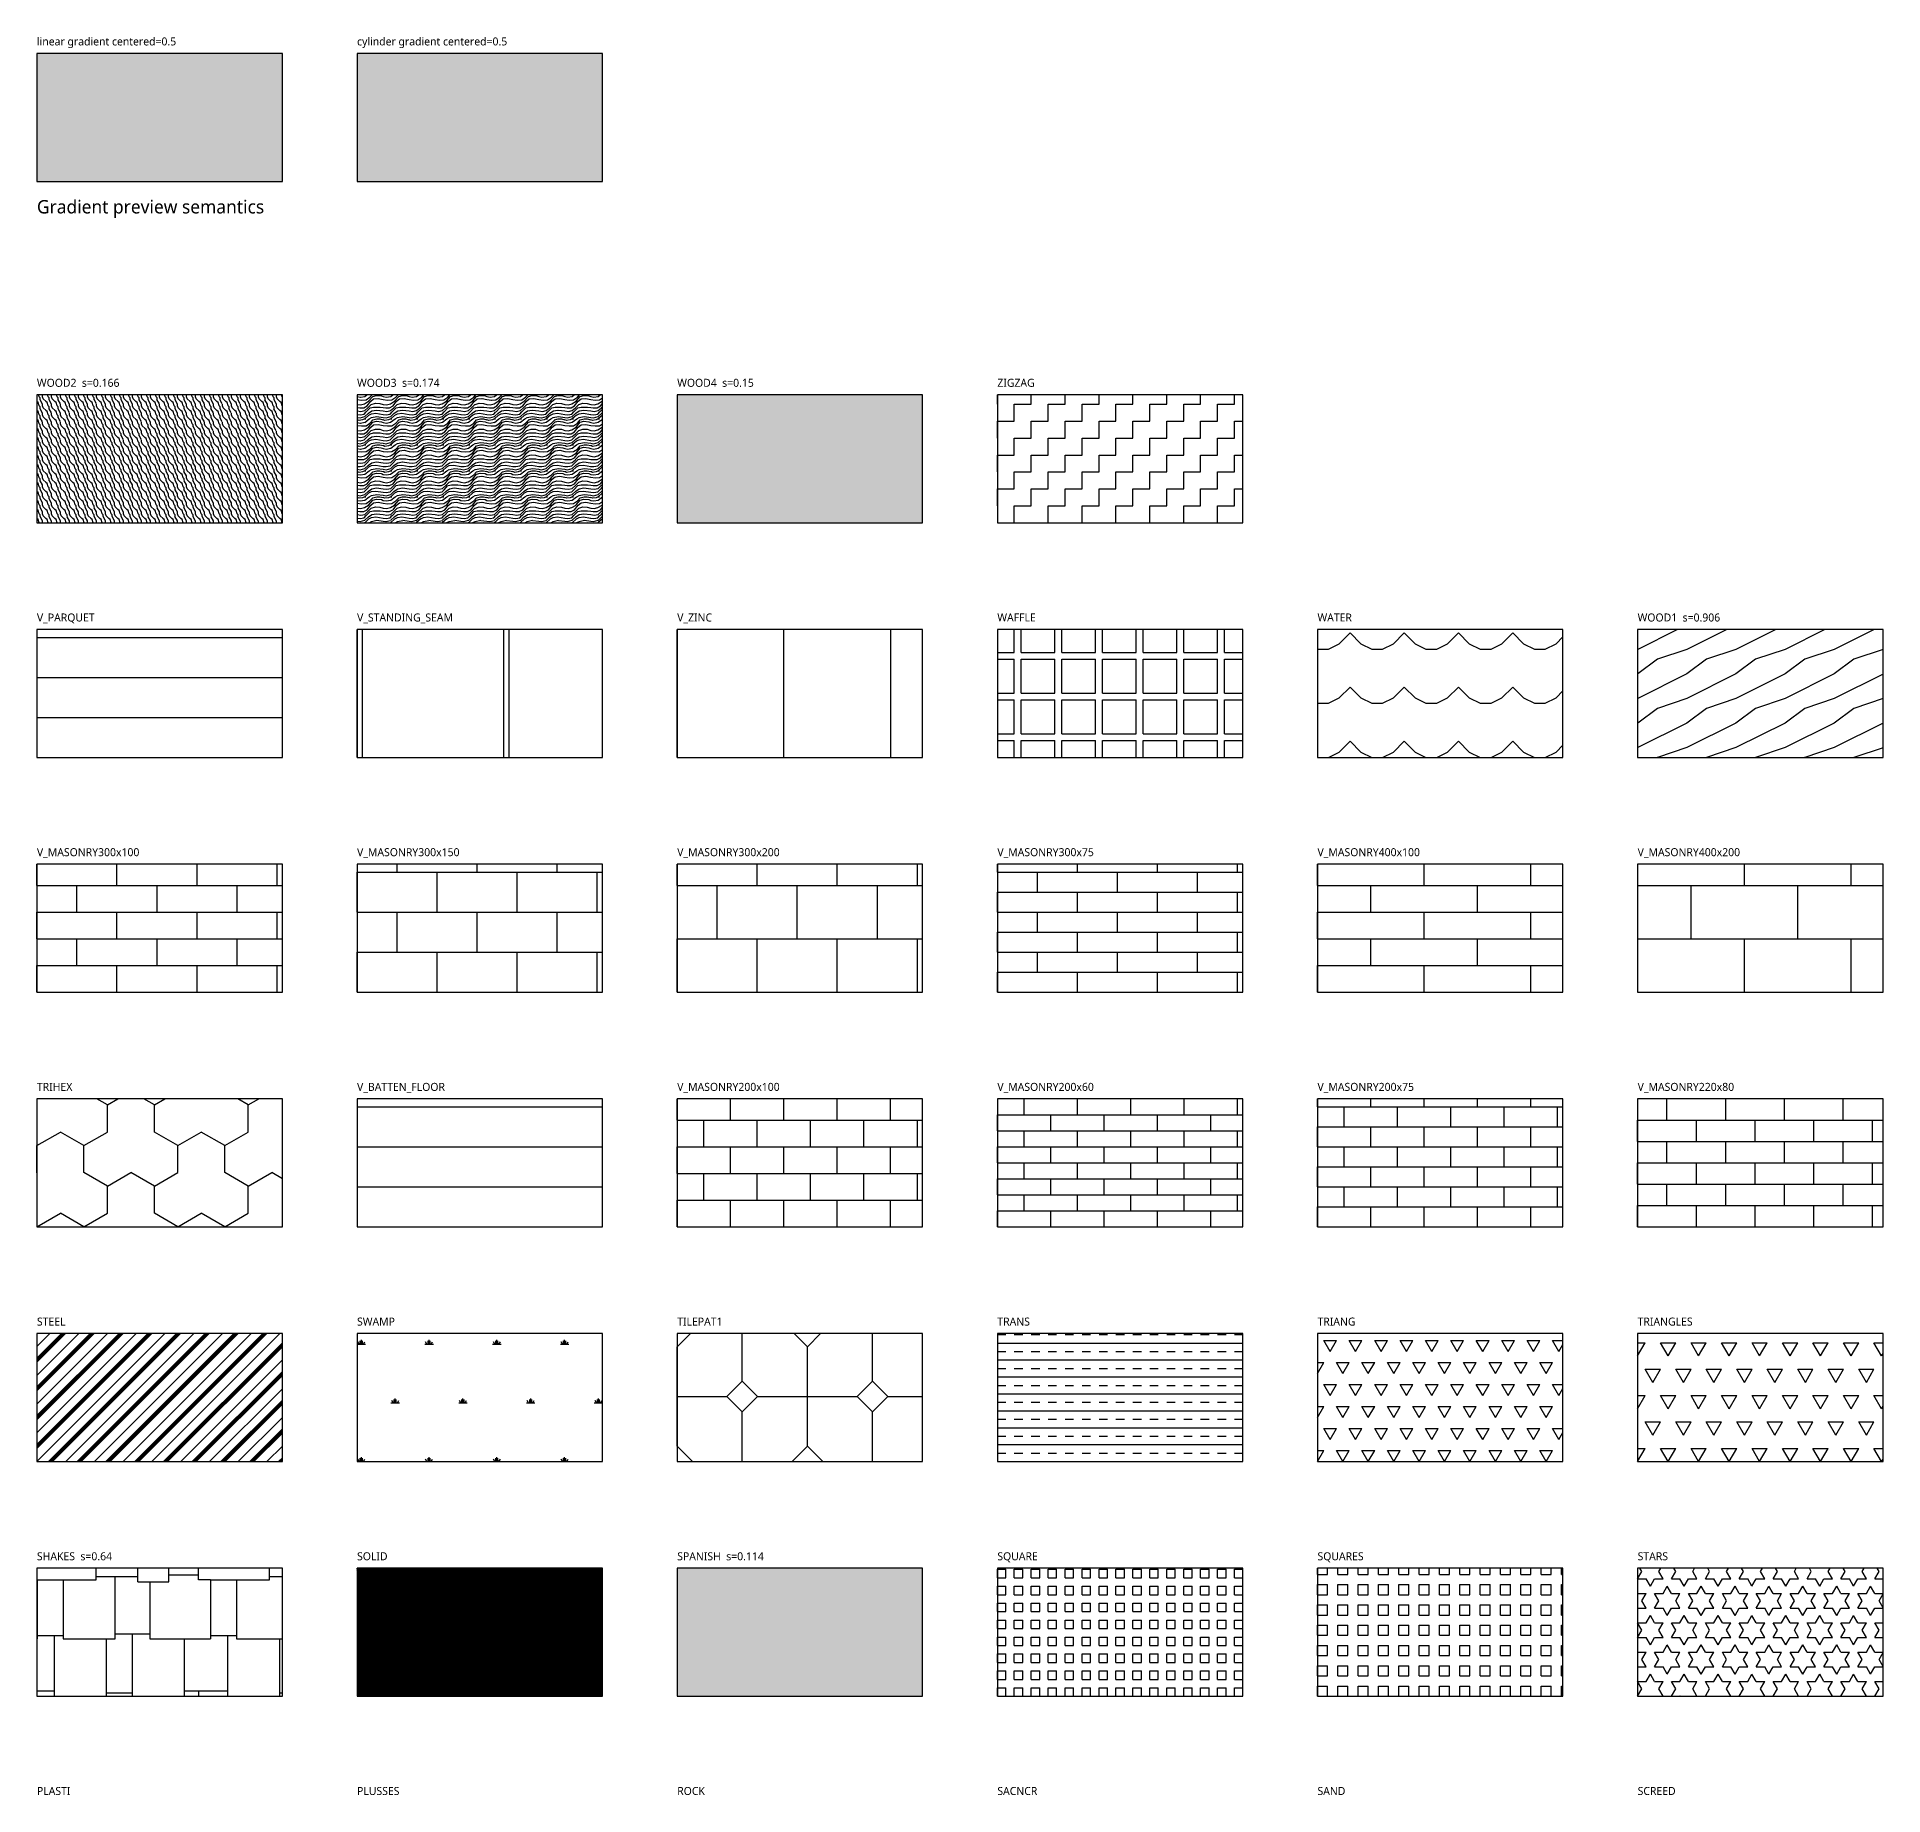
# Model space of a CAD drawing. Header units: metres. Extents: x 0 to 692, y 8 to 2686.
# Drawn here: x 0 to 692, y 2027 to 2686 of the extents above; entities that cross this region are included whole.
import ezdxf

# ---------------------------------------------------------------- set-up
doc = ezdxf.new("R2010")
doc.units = ezdxf.units.M
for name, color, linetype in [('FRAME', 8, 'Continuous'), ('HATCH', 7, 'Continuous'), ('LABEL', 2, 'Continuous'), ('TITLE', 6, 'Continuous')]:
    doc.layers.add(name, color=color, linetype=linetype)
doc.styles.add('OpenSans', font='OpenSans-Regular.ttf')

msp = doc.modelspace()

# ---------------------------------------------------------------- hatches: boundary and pattern name
at = {"layer": 'HATCH'}
h = msp.add_hatch(color=1, dxfattribs=at)
h.set_gradient(color1=(255, 64, 64), color2=(64, 160, 255), centered=0.5)
h.paths.add_polyline_path([(0, 2632), (92, 2632), (92, 2680), (0, 2680)])
h = msp.add_hatch(color=1, dxfattribs=at)
h.set_gradient(color1=(255, 64, 64), color2=(64, 160, 255), rotation=0.7854, centered=0.5, name='CYLINDER')
h.paths.add_polyline_path([(120, 2632), (212, 2632), (212, 2680), (120, 2680)])
h = msp.add_hatch(dxfattribs=at)
h.set_pattern_fill('WOOD2', scale=0.166, style=0)
h.set_pattern_definition([(108.4349, (0.877, 2504), (-3.373115, 6.746241), [1.28001, -9.38673]), (139.3987, (0.47224, 2505.21432), (-20.2387167, 16.8656014), [0.62197, -30.47666]), (136.8476, (3.37312, 2505.6191), (-50.5967917, 47.22368956), [1.479565, -72.49873]), (109.9831, (2.29372, 2506.63103), (-10.11935816, 26.9849622), [0.78963, -38.69173]), (90, (2.024, 2504), (-3.37312, 3.37312), [0.67462, -2.6985]), (118.4429, (2.02387, 2504.67462), (23.61181922, -43.8505727), [1.841366, -90.22689]), (84.2894, (1.14686, 2506.29372), (-3.3731244, -30.3580781), [0.67799, -33.22145]), (129.8056, (1.21432, 2506.96835), (13.4924882, -16.8655935), [0.5269, -25.81801])])
h.paths.add_polyline_path([(0, 2504), (92, 2504), (92, 2552), (0, 2552)])
h = msp.add_hatch(dxfattribs=at)
h.set_pattern_fill('WOOD3', scale=0.174, style=0)
h.set_pattern_definition([(355.2364, (120, 2505.6529), (-106.954329, 9.7230377), [1.1708, -115.91105]), (11.31, (121.1668, 2505.5557), (38.892487, 9.723097), [1.48736, -48.091]), (45, (122.625, 2505.8474), (0, 9.7231), [1.10004, -12.6505]), (46.8476, (123.4031, 2506.62524), (136.1237076, 145.846776), [2.13245, -211.11222]), (12.9946, (124.86156, 2508.18094), (-87.5080875, -19.4462164), [1.29723, -128.42537]), (0, (126.126, 2508.473), (9.7231, 9.7231), [2.4308, -7.2923]), (350.5377, (128.5563, 2508.4726), (-48.615608, 9.723102), [1.18287, -57.96056]), (354.2894, (120, 2508.2782), (-87.508074, 9.723133), [0.97716, -96.739]), (0, (120.972, 2508.181), (9.7231, 9.7231), [1.4585, -8.26465]), (28.3008, (122.4308, 2508.18094), (106.9542725, 58.3388063), [1.4356, -142.12455]), (52.125, (123.6948, 2508.8616), (-38.892498, -48.615591), [2.2172, -108.6434]), (39.2894, (125.056, 2510.6117), (58.338726, 48.6155964), [1.3819, -136.8096]), (6.3402, (126.1256, 2511.4868), (77.784954, 9.723135), [1.76093, -86.28566]), (348.1113, (127.87573, 2511.68126), (-136.1236538, 29.1694624), [1.8879, -186.90095]), (353.2902, (120, 2511.29234), (87.5080897, -9.7230605), [1.66433, -164.76867]), (3.3665, (121.65293, 2511.0979), (155.5699134, 9.7232266), [1.6558, -163.923]), (33.69, (123.3059, 2511.195), (-19.446236, -9.72313), [1.7529, -33.30435]), (47.4896, (124.7643, 2512.1674), (97.2311098, 106.9544043), [1.5828, -156.6981]), (14.9314, (125.8339, 2513.3342), (106.954325, 29.1693304), [1.50944, -149.43398]), (0, (127.292, 2513.723), (9.7231, 9.7231), [1.1668, -8.5563]), (347.0054, (128.4591, 2513.7231), (87.5080875, -19.4462164), [1.29723, -128.42537]), (0, (123.014, 2504), (9.7231, 9.7231), [0, -9.7231]), (223.1524, (124.3754, 2505.45847), (145.846776, 136.1237076), [2.13245, -211.11222]), (206.565, (122.8197, 2513.723), (-9.72311, -9.72313), [0.8697, -20.8719]), (188.1301, (122.0419, 2513.3342), (-58.338718, -9.723114), [1.37505, -67.3778]), (156.8014, (120.6806, 2513.1397), (-48.615597, 19.446253), [0.7405, -73.3086]), (26.565, (124.3754, 2505.4585), (9.72311, 9.72313), [1.0871, -20.6545]), (6.7098, (125.3477, 2505.9446), (-87.5080897, -9.7230605), [1.66433, -164.76867]), (349.8753, (127.00065, 2506.1391), (165.2930282, -29.1694435), [2.76554, -273.78844]), (349.6952, (120, 2504.5834), (58.338729, -9.72307), [1.08707, -107.6207]), (15.5241, (121.06954, 2504.3889), (-106.95433, -29.1693384), [1.81642, -179.82644]), (42.8789, (122.8197, 2504.8751), (-126.4005677, -116.6774376), [1.8576, -183.90234]), (34.6952, (124.18094, 2506.1391), (97.231144, 68.0619237), [1.53736, -152.19866]), (9.4623, (125.445, 2507.0142), (48.615608, 9.723102), [1.7743, -57.36913]), (353.4181, (127.1951, 2507.30586), (-165.293054, 19.4461107), [2.54478, -251.93362]), (351.8699, (120, 2507.0142), (-58.338718, 9.723114), [1.37505, -67.3778]), (11.31, (121.3612, 2506.8197), (38.892487, 9.723097), [1.48736, -48.091]), (42.5104, (122.8197, 2507.1114), (-106.9544043, -97.2311098), [1.5828, -156.6981]), (45, (123.9865, 2508.181), (0, 9.7231), [1.7876, -11.963]), (17.354, (125.2505, 2509.44495), (-126.4005796, -38.8924265), [1.6299, -161.3593]), (356.6335, (126.8062, 2509.9311), (-155.5699134, 9.7232266), [1.6558, -163.923]), (342.8973, (128.4591, 2509.8339), (97.231217, -29.169316), [1.3225, -130.92624]), (351.2538, (120, 2509.44495), (68.0618335, -9.723161), [1.27887, -126.6088]), (14.9314, (121.264, 2509.2505), (106.9543252, 29.1693304), [1.50944, -149.43398]), (32.0054, (122.7225, 2509.6394), (-48.61559, -29.169371), [1.83456, -89.8932]), (49.8991, (124.27817, 2510.61172), (-106.9543011, -126.4005788), [2.41517, -239.10212]), (15.9454, (125.8339, 2512.4591), (-38.892481, -9.723119), [1.4157, -69.3697]), (353.991, (127.1951, 2512.84804), (97.2311976, -9.7231134), [1.8576, -183.90234]), (336.8014, (129.0425, 2512.6536), (48.615597, -19.446253), [0.7405, -73.3086]), (350.5377, (120, 2512.3619), (-48.615608, 9.723102), [1.18287, -57.96056]), (10.008, (121.1668, 2512.1674), (106.9543157, 19.4462738), [1.67847, -166.1686]), (37.4054, (122.8197, 2512.4591), (126.4004867, 97.2312968), [2.08084, -206.003]), (29.0546, (124.4726, 2504), (68.061844, 38.89248), [1.00105, -99.1046]), (10.7843, (125.3477, 2504.48616), (-155.5699152, -29.1693653), [2.07857, -205.778]), (352.875, (127.3896, 2504.8751), (-68.061844, 9.723103), [2.3517, -76.0386])])
h.paths.add_polyline_path([(120, 2504), (212, 2504), (212, 2552), (120, 2552)])
h = msp.add_hatch(dxfattribs=at)
h.set_pattern_fill('WOOD4', scale=0.15, style=0)
h.set_pattern_definition([(349.6952, (242.5984, 2510.45414), (50.292008, -8.381957), [0.93713, -92.77647]), (0, (243.5204, 2510.2865), (8.382, 8.382), [0.922, -7.46]), (18.435, (244.4425, 2510.2865), (16.764004, 8.38199), [0.7952, -25.711]), (172.875, (245.1968, 2510.538), (58.674003, -8.381986), [0.6758, -66.90206]), (174.8056, (244.5263, 2510.6218), (83.8200056, -8.38196), [0.92583, -91.6564]), (194.0362, (243.6043, 2510.7056), (-25.146005, -8.381984), [1.0368, -33.52307]), (9.4623, (243.269, 2510.4541), (41.910006, 8.381984), [0.50986, -50.47586]), (353.6598, (243.7719, 2510.538), (-67.055995, 8.382013), [0.75902, -75.1432]), (185.7106, (244.5263, 2510.4541), (-75.437995, -8.382011), [0.8424, -83.39568]), (168.6901, (243.688, 2510.3703), (33.528006, -8.38198), [0.4274, -42.3126]), (354.8056, (241.84404, 2510.3703), (-83.8200056, 8.38196), [0.92583, -91.6564]), (348.6901, (242.766, 2510.2865), (-33.528006, 8.38198), [0.8548, -41.8852]), (0, (243.604, 2510.119), (8.382, 8.382), [1.00584, -7.37616]), (20.556, (244.6101, 2510.1189), (41.910015, 16.763966), [0.71616, -70.8997]), (3.8141, (245.28066, 2510.3703), (117.3479945, 8.3820513), [1.2601, -124.749]), (354.8056, (246.53796, 2510.45414), (-83.8200056, 8.38196), [0.92583, -91.6564]), (0, (247.46, 2510.37), (8.382, 8.382), [0.922, -7.46]), (5.1944, (240, 2510.3703), (83.8200056, 8.38196), [0.92583, -91.6564]), (354.8056, (240.922, 2510.45414), (-83.8200056, 8.38196), [0.92583, -91.6564]), (0, (240, 2510.538), (8.382, 8.382), [0.5029, -7.8791]), (5.1944, (240.5029, 2510.53796), (83.8200056, 8.38196), [0.92583, -91.6564]), (0, (241.425, 2510.622), (8.382, 8.382), [0.8382, -7.5438]), (10.3048, (242.26314, 2510.6218), (-50.292008, -8.381957), [0.93713, -92.77647]), (5.1944, (243.18516, 2510.7894), (83.8200056, 8.38196), [0.92583, -91.6564]), (354.8056, (244.1072, 2510.87324), (-83.8200056, 8.38196), [0.92583, -91.6564]), (354.8056, (245.0292, 2510.7894), (-83.8200056, 8.38196), [0.92583, -91.6564]), (351.8699, (245.9512, 2510.7056), (-50.291998, 8.381995), [1.1854, -58.0843]), (0, (247.125, 2510.538), (8.382, 8.382), [1.2573, -7.1247]), (347.4712, (246.7894, 2505.5088), (41.910003, -8.381997), [0.77278, -76.50544]), (354.2894, (247.5438, 2505.3411), (-75.437995, 8.382011), [0.8424, -83.39568]), (8.1301, (246.7894, 2505.5088), (50.291998, 8.381995), [0.5927, -58.677]), (9.4623, (247.3762, 2505.5926), (41.910006, 8.381984), [1.0197, -49.966]), (0, (240, 2505.76), (8.382, 8.382), [1.00584, -7.37616]), (350.5377, (241.0058, 2505.7602), (-41.910006, 8.381984), [0.50986, -50.47586]), (201.8014, (241.5088, 2505.6764), (25.146002, 8.382), [0.4514, -44.68707]), (192.9946, (241.08966, 2505.50876), (75.4380064, 16.7639797), [1.1183, -110.71153]), (352.875, (247.7114, 2505.5088), (-58.674003, 8.381986), [0.6758, -66.90206]), (7.125, (247.7114, 2505.5088), (58.674003, 8.381986), [0.6758, -66.90206]), (0, (240, 2505.5926), (8.382, 8.382), [0.67056, -7.71144]), (194.0362, (240.6706, 2505.5926), (-25.146005, -8.381984), [0.6912, -33.8687]), (356.6335, (241.84404, 2505.84404), (-134.1119943, 8.382092), [1.4274, -141.31292]), (357.7094, (243.26898, 2505.76022), (-201.1680011, 8.3819644), [2.09718, -207.6204]), (3.1798, (245.3645, 2505.6764), (142.4940042, 8.381925), [1.5111, -149.59757]), (9.4623, (246.8732, 2505.7602), (41.910006, 8.381984), [1.52957, -49.45615]), (10.3048, (240, 2505.00584), (-50.292008, -8.381957), [0.93713, -92.77647]), (15.9454, (240.922, 2505.1735), (-33.528001, -8.381999), [1.22044, -59.80145]), (0, (242.0955, 2505.509), (8.382, 8.382), [1.08966, -7.29234]), (351.8699, (243.1852, 2505.5088), (-50.291998, 8.381995), [1.1854, -58.0843]), (3.5763, (244.35864, 2505.3411), (125.7300055, 8.3819222), [1.34374, -133.02994]), (351.2538, (245.69976, 2505.42494), (58.6739944, -8.382035), [1.10248, -109.14552]), (345.9638, (246.7894, 2505.2573), (-25.146005, 8.381984), [1.0368, -33.52307]), (0, (247.795, 2505.006), (8.382, 8.382), [0.58674, -7.79526]), (174.8056, (241.84404, 2505.84404), (83.8200056, -8.38196), [1.85164, -90.73057]), (355.2364, (240, 2506.34696), (-92.202008, 8.381929), [2.01865, -98.914]), (0, (242.012, 2506.179), (8.382, 8.382), [1.92786, -6.45414]), (4.0856, (243.93954, 2506.1793), (108.9660012, 8.3819676), [2.35294, -115.29403]), (0, (246.2865, 2506.347), (8.382, 8.382), [2.0955, -6.2865]), (7.125, (240, 2504.5867), (58.674003, 8.381986), [2.02734, -65.5505]), (6.3402, (242.0117, 2504.8382), (67.055995, 8.382013), [1.51805, -74.3842]), (357.5104, (243.52044, 2505.00584), (-184.4039956, 8.3821497), [1.92968, -191.03845]), (353.4802, (245.4483, 2504.92202), (-217.93199825, 25.145996), [2.9528, -292.32688]), (3.0128, (240, 2510.03504), (150.8760001, 8.3820344), [1.59478, -157.88365]), (351.8699, (241.5926, 2510.1189), (-50.291998, 8.381995), [1.7781, -57.4916]), (357.6141, (243.3528, 2509.8674), (-192.7860044, 8.3818556), [2.01342, -199.32912]), (10.6197, (245.3645, 2509.7836), (-92.2019866, -16.7640678), [1.3645, -135.08458]), (0, (246.706, 2510.035), (8.382, 8.382), [1.6764, -6.7056]), (356.8202, (240, 2511.0409), (-142.4940042, 8.381925), [1.5111, -149.59757]), (6.009, (241.50876, 2510.95706), (-83.819998, -8.3819943), [1.60138, -158.5365]), (6.7098, (243.10134, 2511.1247), (-75.4380084, -8.3819487), [1.43476, -142.04196]), (354.2894, (244.5263, 2511.2923), (-75.437995, 8.382011), [1.68477, -82.5533]), (347.9052, (246.2027, 2511.1247), (-75.4379883, 16.7640564), [1.20012, -118.81186]), (9.4623, (247.3762, 2510.8732), (41.910006, 8.381984), [1.0197, -49.966]), (3.8141, (240, 2509.4483), (117.3479945, 8.3820513), [1.2601, -124.749]), (347.1957, (241.2573, 2509.53212), (-108.965982, 25.1460619), [1.89106, -187.21547]), (0, (243.101, 2509.113), (8.382, 8.382), [2.0955, -6.2865]), (5.4403, (245.19684, 2509.11302), (-92.2020026, -8.3819444), [1.76818, -175.0503]), (6.7098, (246.95706, 2509.28066), (-75.4380084, -8.3819487), [1.43476, -142.04196]), (0, (240, 2511.628), (8.382, 8.382), [1.42494, -6.95706]), (8.1301, (241.4249, 2511.6276), (50.291998, 8.381995), [2.3708, -56.8989]), (357.6141, (243.7719, 2511.9629), (-192.7860044, 8.3818556), [2.01342, -199.32912]), (354.4725, (245.78358, 2511.87908), (176.0220144, -16.76387745), [2.61056, -258.44535]), (6.8428, (240, 2504), (-142.4939947, -16.764067), [2.11054, -208.94283]), (0, (242.0955, 2504.2515), (8.382, 8.382), [2.34696, -6.03504]), (356.3478, (244.44246, 2504.25146), (-259.8420079, 16.76389354), [3.94755, -390.80816]), (0, (240, 2506.934), (8.382, 8.382), [2.0117, -6.3703]), (4.7636, (242.0117, 2506.9337), (92.202008, 8.381929), [2.01865, -98.914]), (358.1524, (244.02336, 2507.10134), (-251.4600039, 8.38195256), [2.59977, -257.3774]), (357.2737, (246.62178, 2507.01752), (-167.6400025, 8.3819666), [1.76221, -174.45924]), (354.8056, (240, 2508.2748), (-83.8200056, 8.38196), [1.85164, -90.73057]), (0, (241.844, 2508.107), (8.382, 8.382), [2.68224, -5.69976]), (1.9092, (244.52628, 2508.10718), (243.0779919, 8.3822032), [2.516, -249.08366]), (3.5763, (247.0409, 2508.191), (125.7300055, 8.3819222), [1.34374, -133.02994])])
h.paths.add_polyline_path([(240, 2504), (332, 2504), (332, 2552), (240, 2552)])
h = msp.add_hatch(dxfattribs=at)
h.set_pattern_fill('ZIGZAG', style=0)
h.set_pattern_definition([(0, (360, 2504), (6.35, 6.35), [6.35, -6.35]), (90, (366.35, 2504), (-6.35, 6.35), [6.35, -6.35])])
h.paths.add_polyline_path([(360, 2504), (452, 2504), (452, 2552), (360, 2552)])
h = msp.add_hatch(dxfattribs=at)
h.set_pattern_fill('V_PARQUET', style=0)
h.set_pattern_definition([(0, (0, 2416), (0, 15), [])])
h.paths.add_polyline_path([(0, 2416), (92, 2416), (92, 2464), (0, 2464)])
h = msp.add_hatch(dxfattribs=at)
h.set_pattern_fill('V_STANDING_SEAM', style=0)
h.set_pattern_definition([(90, (120, 2416), (-55, 0), []), (90, (122, 2416), (-55, 0), [])])
h.paths.add_polyline_path([(120, 2416), (212, 2416), (212, 2464), (120, 2464)])
h = msp.add_hatch(dxfattribs=at)
h.set_pattern_fill('V_ZINC', style=0)
h.set_pattern_definition([(90, (240, 2416), (-40, 0), []), (90, (240, 2418), (-40, 0), [])])
h.paths.add_polyline_path([(240, 2416), (332, 2416), (332, 2464), (240, 2464)])
h = msp.add_hatch(dxfattribs=at)
h.set_pattern_fill('WAFFLE', style=0)
h.set_pattern_definition([(0, (368.89, 2422.35), (0, 15.24), [12.7, -2.54]), (0, (368.89, 2424.89), (0, 15.24), [12.7, -2.54]), (90, (366.35, 2424.89), (-15.24, 0), [12.7, -2.54]), (90, (368.89, 2424.89), (-15.24, 0), [12.7, -2.54])])
h.paths.add_polyline_path([(360, 2416), (452, 2416), (452, 2464), (360, 2464)])
h = msp.add_hatch(dxfattribs=at)
h.set_pattern_fill('WATER', style=0)
h.set_pattern_definition([(0, (480, 2416), (0, 20.32), [4.064, -16.256]), (45, (488.128, 2418.032), (0, 20.32), [5.7474, -22.9895]), (135, (496.256, 2418.032), (-20.32, 0), [5.7474, -22.9895]), (26.565, (484.064, 2416), (20.32, 2e-08), [4.5436, -40.8933]), (333.435, (496.256, 2418.032), (20.32, -2e-08), [4.5436, -40.8933])])
h.paths.add_polyline_path([(480, 2416), (572, 2416), (572, 2464), (480, 2464)])
h = msp.add_hatch(dxfattribs=at)
h.set_pattern_fill('WOOD1', scale=0.906, style=0)
h.set_pattern_definition([(216.87, (607.364, 2434.41), (55.22976, 36.81984), [9.205, -82.8446]), (206.565, (618.41, 2428.887), (-18.4099, -18.40994), [20.583, -20.583]), (198.435, (618.41, 2419.682), (-36.81985, -18.4099), [11.6435, -46.5738])])
h.paths.add_polyline_path([(600, 2416), (692, 2416), (692, 2464), (600, 2464)])
h = msp.add_hatch(dxfattribs=at)
h.set_pattern_fill('V_MASONRY300x100', style=0)
h.set_pattern_definition([(0, (0, 2328), (0, 10), []), (90, (0, 2328), (-15, 10), [10, -10])])
h.paths.add_polyline_path([(0, 2328), (92, 2328), (92, 2376), (0, 2376)])
h = msp.add_hatch(dxfattribs=at)
h.set_pattern_fill('V_MASONRY300x150', style=0)
h.set_pattern_definition([(0, (120, 2328), (0, 15), []), (90, (120, 2328), (-15, 15), [15, -15])])
h.paths.add_polyline_path([(120, 2328), (212, 2328), (212, 2376), (120, 2376)])
h = msp.add_hatch(dxfattribs=at)
h.set_pattern_fill('V_MASONRY300x200', style=0)
h.set_pattern_definition([(0, (240, 2328), (0, 20), []), (90, (240, 2328), (-15, 20), [20, -20])])
h.paths.add_polyline_path([(240, 2328), (332, 2328), (332, 2376), (240, 2376)])
h = msp.add_hatch(dxfattribs=at)
h.set_pattern_fill('V_MASONRY300x75', style=0)
h.set_pattern_definition([(0, (360, 2328), (0, 7.5), []), (90, (360, 2328), (-15, 7.5), [7.5, -7.5])])
h.paths.add_polyline_path([(360, 2328), (452, 2328), (452, 2376), (360, 2376)])
h = msp.add_hatch(dxfattribs=at)
h.set_pattern_fill('V_MASONRY400x100', style=0)
h.set_pattern_definition([(0, (480, 2328), (0, 10), []), (90, (480, 2328), (-20, 10), [10, -10])])
h.paths.add_polyline_path([(480, 2328), (572, 2328), (572, 2376), (480, 2376)])
h = msp.add_hatch(dxfattribs=at)
h.set_pattern_fill('V_MASONRY400x200', style=0)
h.set_pattern_definition([(0, (600, 2328), (0, 20), []), (90, (600, 2328), (-20, 20), [20, -20])])
h.paths.add_polyline_path([(600, 2328), (692, 2328), (692, 2376), (600, 2376)])
h = msp.add_hatch(dxfattribs=at)
h.set_pattern_fill('TRIHEX', style=0)
h.set_pattern_definition([(30, (0, 2240), (7e-09, 30.48), [10.16, -20.32]), (30, (-8.8, 2255.24), (7e-09, 30.48), [10.16, -20.32]), (90, (0, 2260.32), (-26.3965, 15.24), [10.16, -20.32]), (90, (17.598, 2260.32), (-26.3965, 15.24), [10.16, -20.32]), (150, (0, 2240), (-26.3965, -15.24), [10.16, -20.32]), (150, (-8.8, 2255.24), (-26.3965, -15.24), [10.16, -20.32])])
h.paths.add_polyline_path([(0, 2240), (92, 2240), (92, 2288), (0, 2288)])
h = msp.add_hatch(dxfattribs=at)
h.set_pattern_fill('V_BATTEN_FLOOR', style=0)
h.set_pattern_definition([(0, (120, 2240), (0, 15), [])])
h.paths.add_polyline_path([(120, 2240), (212, 2240), (212, 2288), (120, 2288)])
h = msp.add_hatch(dxfattribs=at)
h.set_pattern_fill('V_MASONRY200x100', style=0)
h.set_pattern_definition([(0, (240, 2240), (0, 10), []), (90, (240, 2240), (-10, 10), [10, -10])])
h.paths.add_polyline_path([(240, 2240), (332, 2240), (332, 2288), (240, 2288)])
h = msp.add_hatch(dxfattribs=at)
h.set_pattern_fill('V_MASONRY200x60', style=0)
h.set_pattern_definition([(0, (360, 2240), (0, 6), []), (90, (360, 2240), (-10, 6), [6, -6])])
h.paths.add_polyline_path([(360, 2240), (452, 2240), (452, 2288), (360, 2288)])
h = msp.add_hatch(dxfattribs=at)
h.set_pattern_fill('V_MASONRY200x75', style=0)
h.set_pattern_definition([(0, (480, 2240), (0, 7.5), []), (90, (480, 2240), (-10, 7.5), [7.5, -7.5])])
h.paths.add_polyline_path([(480, 2240), (572, 2240), (572, 2288), (480, 2288)])
h = msp.add_hatch(dxfattribs=at)
h.set_pattern_fill('V_MASONRY220x80', style=0)
h.set_pattern_definition([(0, (600, 2240), (0, 8), []), (90, (600, 2240), (-11, 8), [8, -8])])
h.paths.add_polyline_path([(600, 2240), (692, 2240), (692, 2288), (600, 2288)])
h = msp.add_hatch(dxfattribs=at)
h.set_pattern_fill('STEEL', style=0)
h.set_pattern_definition([(45, (0, 2152), (-5.38815, 5.38815), []), (45, (4.318, 2152), (-5.38815, 5.38815), []), (45, (4.572, 2152), (-5.38815, 5.38815), []), (45, (4.826, 2152), (-5.38815, 5.38815), []), (45, (5.08, 2152), (-5.38815, 5.38815), []), (45, (5.334, 2152), (-5.38815, 5.38815), []), (45, (5.588, 2152), (-5.38815, 5.38815), []), (45, (5.842, 2152), (-5.38815, 5.38815), [])])
h.paths.add_polyline_path([(0, 2152), (92, 2152), (92, 2200), (0, 2200)])
h = msp.add_hatch(dxfattribs=at)
h.set_pattern_fill('SWAMP', style=0)
h.set_pattern_definition([(0, (120, 2152), (12.7, 21.997), [3.175, -22.225]), (90, (121.588, 2152), (-12.7, 21.997), [1.5875, -42.4066]), (90, (121.984, 2152), (-12.7, 21.997), [1.27, -42.724]), (90, (121.19, 2152), (-12.7, 21.997), [1.27, -42.724]), (60, (122.381, 2152), (-12.7, 21.997), [1.016, -24.384]), (120, (120.794, 2152), (-25.4, 1e-08), [1.016, -24.384])])
h.paths.add_polyline_path([(120, 2152), (212, 2152), (212, 2200), (120, 2200)])
h = msp.add_hatch(dxfattribs=at)
h.set_pattern_fill('TILEPAT1', style=0)
h.set_pattern_definition([(0, (245.747, 2152), (24.384, 24.384), [37.273, -11.495]), (90, (240, 2157.747), (-24.384, 24.384), [37.273, -11.495]), (45, (258.637, 2176.384), (-24.384, 24.384), [8.128, -26.356]), (315, (258.637, 2176.384), (24.384, 24.384), [8.128, -26.356]), (45, (264.384, 2170.637), (-24.384, 24.384), [8.128, -26.356]), (315, (264.384, 2182.13), (24.384, 24.384), [8.128, -26.356])])
h.paths.add_polyline_path([(240, 2152), (332, 2152), (332, 2200), (240, 2200)])
h = msp.add_hatch(dxfattribs=at)
h.set_pattern_fill('TRANS', style=0)
h.set_pattern_definition([(0, (360, 2152), (0, 6.35), []), (0, (360, 2155.175), (0, 6.35), [3.175, -3.175])])
h.paths.add_polyline_path([(360, 2152), (452, 2152), (452, 2200), (360, 2200)])
h = msp.add_hatch(dxfattribs=at)
h.set_pattern_fill('TRIANG', style=0)
h.set_pattern_definition([(60, (480, 2152), (-4.7625, 8.2489), [4.7625, -4.7625]), (120, (480, 2152), (-9.525, 5e-09), [4.7625, -4.7625]), (0, (477.619, 2156.1244), (4.7625, 8.2489), [4.7625, -4.7625])])
h.paths.add_polyline_path([(480, 2152), (572, 2152), (572, 2200), (480, 2200)])
h = msp.add_hatch(dxfattribs=at)
h.set_pattern_fill('TRIANGLES', style=0)
h.set_pattern_definition([(60, (600, 2152), (-5.715, 9.8987), [5.715, -5.715]), (120, (600, 2152), (-11.43, 6e-09), [5.715, -5.715]), (0, (597.1425, 2156.949), (5.715, 9.8987), [5.715, -5.715])])
h.paths.add_polyline_path([(600, 2152), (692, 2152), (692, 2200), (600, 2200)])
h = msp.add_hatch(dxfattribs=at)
h.set_pattern_fill('SHAKES', scale=0.64, style=0)
h.set_pattern_definition([(0, (0, 2065.95), (65.024, 65.024), [6.502, -58.522]), (0, (6.5, 2064), (65.024, 65.024), [19.507, -45.517]), (0, (26.01, 2065.3), (65.024, 65.024), [9.754, -55.27]), (0, (35.76, 2064), (65.024, 65.024), [19.507, -45.517]), (0, (55.27, 2065.95), (65.024, 65.024), [9.754, -55.27]), (0, (9.754, 2085.46), (65.024, 65.024), [19.507, -45.517]), (0, (0, 2086.76), (65.024, 65.024), [9.754, -55.27]), (0, (29.26, 2087.41), (65.024, 65.024), [13.005, -52.02]), (0, (42.266, 2085.46), (65.024, 65.024), [22.76, -42.266]), (0, (0, 2107.566), (65.024, 65.024), [22.108, -42.916]), (0, (22.11, 2108.867), (65.024, 65.024), [15.606, -49.418]), (0, (37.714, 2106.916), (65.024, 65.024), [11.704, -53.32]), (0, (49.42, 2109.52), (65.024, 65.024), [11.054, -53.97]), (180, (65.024, 2107.566), (-65.024, -65.024), [4.552, -60.472]), (90, (6.5, 2064), (-65.024, 65.024), [22.758, -42.266]), (90, (26.01, 2064), (-65.024, 65.024), [21.458, -43.566]), (90, (35.76, 2064), (-65.024, 65.024), [23.41, -41.615]), (90, (55.27, 2064), (-65.024, 65.024), [21.458, -43.566]), (90, (29.26, 2085.46), (-65.024, 65.024), [23.41, -41.615]), (90, (22.11, 2107.566), (-65.024, 65.024), [21.458, -43.566]), (90, (37.714, 2106.916), (-65.024, 65.024), [22.108, -42.916]), (270, (0, 2107.566), (65.024, -65.024), [22.108, -42.916]), (270, (9.754, 2107.566), (65.024, -65.024), [22.108, -42.916]), (270, (42.266, 2106.916), (65.024, -65.024), [21.458, -43.566]), (90, (60.47, 2107.566), (-65.024, 65.024), [21.458, -43.566]), (90, (49.42, 2106.916), (-65.024, 65.024), [22.108, -42.916]), (270, (60.47, 2065.95), (65.024, -65.024), [1.95, -63.073])])
h.paths.add_polyline_path([(0, 2064), (92, 2064), (92, 2112), (0, 2112)])
h = msp.add_hatch(dxfattribs=at)
h.set_pattern_fill('SOLID', style=0)
h.set_pattern_definition([(45, (120, 2064), (-0.08838835, 0.08838835), [])])
h.paths.add_polyline_path([(120, 2064), (212, 2064), (212, 2112), (120, 2112)])
h = msp.add_hatch(dxfattribs=at)
h.set_pattern_fill('SPANISH', scale=0.114, style=0)
h.set_pattern_definition([(274.9697, (243.19674, 2067.47472), (-3.4746898, 41.69664365), [3.208807, -77.011335]), (180, (243.4747, 2064.278), (-3.47472, -3.47472), [0.27798, -3.19674]), (0, (240, 2064), (3.47472, 3.47472), [0.97292, -2.5018]), (90, (240.973, 2064), (-3.47472, 3.47472), [0.34747, -3.12725]), (270, (243.1967, 2064.3475), (3.47472, -3.47472), [0.34747, -3.12725]), (0, (243.1967, 2064), (3.47472, 3.47472), [0.27798, -3.19674]), (0, (240, 2064.278), (3.47472, 3.47472), [0.69494, -2.77978]), (85.0303, (240.69494, 2064.27798), (3.4746898, 41.69664365), [3.208807, -77.011335]), (52.6961, (240.69494, 2064.45171), (-45.17131097, -59.07027732), [0.917354, -90.81789]), (18.4349, (241.2509, 2065.1814), (6.949442, 3.474714), [0.87904, -10.10899]), (341.5651, (242.0848, 2065.4594), (-6.949442, 3.474714), [0.87904, -10.10899]), (307.3039, (242.91876, 2065.1814), (45.17131097, -59.07027732), [0.917354, -90.81789]), (20.2249, (241.42464, 2064.93817), (-38.2219105, -13.89890896), [0.70358, -69.65414]), (339.7751, (242.08483, 2065.1814), (38.2219105, -13.89890896), [0.70358, -69.65414]), (307.4054, (242.74503, 2064.93817), (34.74723458, -45.17133382), [0.74362, -73.61863]), (52.5946, (240.97292, 2064.34747), (-34.74723458, -45.17133382), [0.74362, -73.61863])])
h.paths.add_polyline_path([(240, 2064), (332, 2064), (332, 2112), (240, 2112)])
h = msp.add_hatch(dxfattribs=at)
h.set_pattern_fill('SQUARE', style=0)
h.set_pattern_definition([(0, (360, 2064), (0, 3.175), [3.175, -3.175]), (90, (360, 2064), (-3.175, 0), [3.175, -3.175])])
h.paths.add_polyline_path([(360, 2064), (452, 2064), (452, 2112), (360, 2112)])
h = msp.add_hatch(dxfattribs=at)
h.set_pattern_fill('SQUARES', style=0)
h.set_pattern_definition([(0, (480, 2064), (0, 3.81), [3.81, -3.81]), (90, (480, 2064), (-3.81, 0), [3.81, -3.81])])
h.paths.add_polyline_path([(480, 2064), (572, 2064), (572, 2112), (480, 2112)])
h = msp.add_hatch(dxfattribs=at)
h.set_pattern_fill('STARS', style=0)
h.set_pattern_definition([(0, (600, 2064), (0, 5.49926), [3.175, -3.175]), (60, (600, 2064), (-4.7625, 2.74963), [3.175, -3.175]), (120, (601.5875, 2066.7496), (-4.7625, -2.74963), [3.175, -3.175])])
h.paths.add_polyline_path([(600, 2064), (692, 2064), (692, 2112), (600, 2112)])

# ---------------------------------------------------------------- linework, layer by layer
at = {"layer": 'FRAME'}
for points in [[(0, 2632), (92, 2632), (92, 2680), (0, 2680)], [(120, 2632), (212, 2632), (212, 2680), (120, 2680)], [(0, 2504), (92, 2504), (92, 2552), (0, 2552)], [(120, 2504), (212, 2504), (212, 2552), (120, 2552)], [(240, 2504), (332, 2504), (332, 2552), (240, 2552)], [(360, 2504), (452, 2504), (452, 2552), (360, 2552)], [(0, 2416), (92, 2416), (92, 2464), (0, 2464)], [(120, 2416), (212, 2416), (212, 2464), (120, 2464)], [(240, 2416), (332, 2416), (332, 2464), (240, 2464)], [(360, 2416), (452, 2416), (452, 2464), (360, 2464)], [(480, 2416), (572, 2416), (572, 2464), (480, 2464)], [(600, 2416), (692, 2416), (692, 2464), (600, 2464)], [(0, 2328), (92, 2328), (92, 2376), (0, 2376)], [(120, 2328), (212, 2328), (212, 2376), (120, 2376)], [(240, 2328), (332, 2328), (332, 2376), (240, 2376)], [(360, 2328), (452, 2328), (452, 2376), (360, 2376)], [(480, 2328), (572, 2328), (572, 2376), (480, 2376)], [(600, 2328), (692, 2328), (692, 2376), (600, 2376)], [(0, 2240), (92, 2240), (92, 2288), (0, 2288)], [(120, 2240), (212, 2240), (212, 2288), (120, 2288)], [(240, 2240), (332, 2240), (332, 2288), (240, 2288)], [(360, 2240), (452, 2240), (452, 2288), (360, 2288)], [(480, 2240), (572, 2240), (572, 2288), (480, 2288)], [(600, 2240), (692, 2240), (692, 2288), (600, 2288)], [(0, 2152), (92, 2152), (92, 2200), (0, 2200)], [(120, 2152), (212, 2152), (212, 2200), (120, 2200)], [(240, 2152), (332, 2152), (332, 2200), (240, 2200)], [(360, 2152), (452, 2152), (452, 2200), (360, 2200)], [(480, 2152), (572, 2152), (572, 2200), (480, 2200)], [(600, 2152), (692, 2152), (692, 2200), (600, 2200)], [(0, 2064), (92, 2064), (92, 2112), (0, 2112)], [(120, 2064), (212, 2064), (212, 2112), (120, 2112)], [(240, 2064), (332, 2064), (332, 2112), (240, 2112)], [(360, 2064), (452, 2064), (452, 2112), (360, 2112)], [(480, 2064), (572, 2064), (572, 2112), (480, 2112)], [(600, 2064), (692, 2064), (692, 2112), (600, 2112)]]:
    msp.add_lwpolyline(points, close=True, dxfattribs=at)

# ---------------------------------------------------------------- texts
at = {"layer": 'LABEL', "style": 'OpenSans'}
for s, p in [('linear gradient centered=0.5', (0, 2683)), ('cylinder gradient centered=0.5', (120, 2683)), ('WOOD2  s=0.166', (0, 2555)), ('WOOD3  s=0.174', (120, 2555)), ('WOOD4  s=0.15', (240, 2555)), ('ZIGZAG', (360, 2555)), ('V_PARQUET', (0, 2467)), ('V_STANDING_SEAM', (120, 2467)), ('V_ZINC', (240, 2467)), ('WAFFLE', (360, 2467)), ('WATER', (480, 2467)), ('WOOD1  s=0.906', (600, 2467)), ('V_MASONRY300x100', (0, 2379)), ('V_MASONRY300x150', (120, 2379)), ('V_MASONRY300x200', (240, 2379)), ('V_MASONRY300x75', (360, 2379)), ('V_MASONRY400x100', (480, 2379)), ('V_MASONRY400x200', (600, 2379)), ('TRIHEX', (0, 2291)), ('V_BATTEN_FLOOR', (120, 2291)), ('V_MASONRY200x100', (240, 2291)), ('V_MASONRY200x60', (360, 2291)), ('V_MASONRY200x75', (480, 2291)), ('V_MASONRY220x80', (600, 2291)), ('STEEL', (0, 2203)), ('SWAMP', (120, 2203)), ('TILEPAT1', (240, 2203)), ('TRANS', (360, 2203)), ('TRIANG', (480, 2203)), ('TRIANGLES', (600, 2203)), ('SHAKES  s=0.64', (0, 2115)), ('SOLID', (120, 2115)), ('SPANISH  s=0.114', (240, 2115)), ('SQUARE', (360, 2115)), ('SQUARES', (480, 2115)), ('STARS', (600, 2115)), ('PLASTI', (0, 2027)), ('PLUSSES', (120, 2027)), ('ROCK', (240, 2027)), ('SACNCR', (360, 2027)), ('SAND', (480, 2027)), ('SCREED', (600, 2027))]:
    msp.add_text(s, height=3, dxfattribs=at).set_placement(p)
at = {"layer": 'TITLE', "style": 'OpenSans'}
msp.add_text('Gradient preview semantics', height=5, dxfattribs=at).set_placement((0, 2620))

doc.saveas('drawing.dxf')
